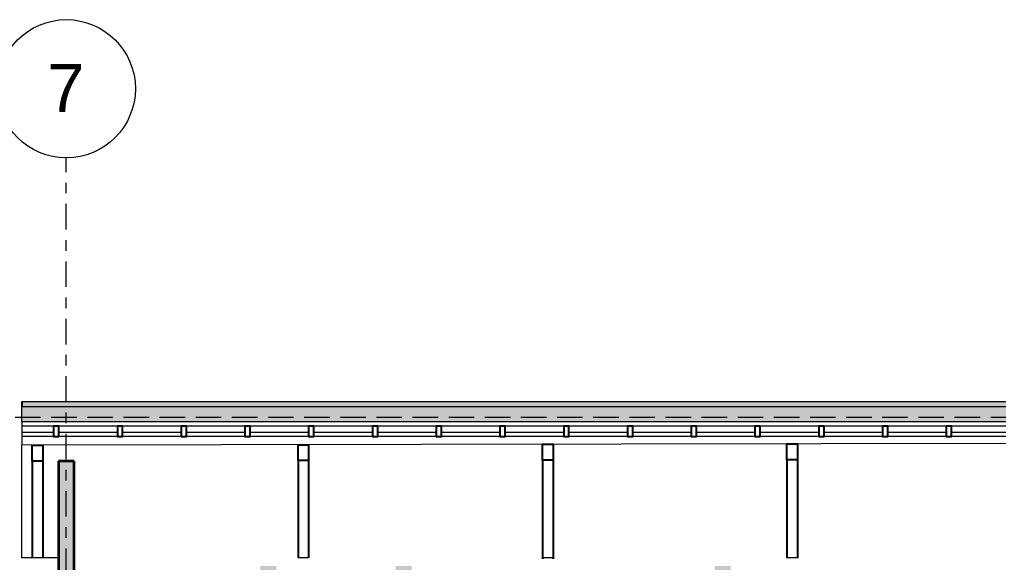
# Model space of a CAD drawing. Header units: millimetres. Extents: x -9559 to 23034, y -7226 to 22400.
# Drawn here: x 148.04 to 157.25, y 54.8 to 59.9 of the extents above; entities that cross this region are included whole.
import ezdxf

# ---------------------------------------------------------------- set-up
doc = ezdxf.new("R2010")
doc.units = ezdxf.units.MM
doc.header["$LTSCALE"] = 0.02
doc.linetypes.add('ACAD_ISO02W100', pattern=[15, 12, -3])
doc.linetypes.add('ACAD_ISO10W100', pattern=[18, 12, -3, 0, -3])
for name, color, linetype, lineweight in [('A-FLOR-LEVL', 251, 'ACAD_ISO02W100', 9), ('A-FLOR-PATT', 8, 'Continuous', 18), ('A-ROOF', 8, 'Continuous', 18), ('AQ-MUROS', 7, 'Continuous', 35), ('ES-CASTILLOS', 11, 'Continuous', 30), ('G-ANNO-TEXT', 250, 'Continuous', 9), ('S-GRID', 253, 'ACAD_ISO10W100', 5), ('S-GRID-IDEN', 253, 'Continuous', 9)]:
    doc.layers.add(name, color=color, linetype=linetype, lineweight=lineweight)
doc.styles.add('Arial_2', font='arial.ttf', dxfattribs={"height": 0.089297})

# ---------------------------------------------------------------- blocks, each defined once
blk = doc.blocks.new('Rejilla - Extremo inicial de rejilla - Círculo-11506-Sección 3')
at = {"layer": 'S-GRID-IDEN'}
blk.add_circle((12.2922, 12.2884), 0.65, dxfattribs=at)

msp = doc.modelspace()

# ---------------------------------------------------------------- hatches: boundary and pattern name
at = {"layer": 'A-FLOR-PATT'}
h = msp.add_hatch(color=256, dxfattribs=at)
h.paths.add_polyline_path([(143.1322, 50.5788), (142.9822, 50.5788), (142.9822, 49.3738), (143.1322, 49.3738)])
h.paths.add_polyline_path([(148.5572, 55.7516), (148.4072, 55.7516), (148.4072, 54.0038), (148.5572, 54.0038), (148.5572, 54.0338)])
h.paths.add_polyline_path([(148.5572, 53.0238), (148.4072, 53.0238), (148.4072, 53.0066), (148.4072, 50.8638), (148.5572, 50.8638)])
h.paths.add_polyline_path([(150.4572, 54.7638), (150.3072, 54.7638), (150.3072, 53.0038), (150.4572, 53.0038), (150.4572, 53.0388)])
h.paths.add_polyline_path([(151.7322, 54.7638), (151.5822, 54.7638), (151.5822, 50.8638), (151.7335, 50.8638)])
h.paths.add_polyline_path([(154.7322, 54.7638), (154.5822, 54.7638), (154.5822, 54.7104), (154.5822, 54.1158), (154.7322, 54.1158)])
h.paths.add_polyline_path([(154.7322, 54.0638), (154.5822, 54.0638), (154.5822, 53.7638), (154.7322, 53.7638)])
h.paths.add_polyline_path([(158.8572, 55.7516), (158.7072, 55.7516), (158.7072, 53.6738), (158.8572, 53.6738)])
h.paths.add_polyline_path([(158.8572, 51.3238), (158.7072, 51.3238), (158.7072, 50.6238), (158.8572, 50.6238)])
h.paths.add_polyline_path([(158.8572, 50.6238), (158.7072, 50.6238), (158.7072, 48.9848), (158.8572, 48.9848)])
h.paths.add_polyline_path([(153.2572, 50.6238), (153.1072, 50.6238), (153.1072, 49.1038), (153.2572, 49.1038), (153.2572, 49.1338)])
h.paths.add_polyline_path([(152.0822, 49.4238), (151.9322, 49.4238), (151.9322, 49.4066), (151.9322, 46.9638), (152.0822, 46.9638)])
h.paths.add_polyline_path([(149.6572, 50.6238), (149.6572, 50.6338), (149.5072, 50.6338), (149.5072, 50.6238), (149.5072, 48.7822), (149.5072, 47.5638), (149.6572, 47.5638), (149.6572, 47.6088), (149.6572, 47.6788)])
h.paths.add_polyline_path([(149.6572, 47.4112), (149.6572, 47.5638), (149.5072, 47.5638), (149.5072, 46.9638), (149.6572, 46.9638)])
at = {"layer": 'G-ANNO-TEXT', "transparency": 33554521}
h = msp.add_hatch(dxfattribs=at)
h.set_pattern_fill('SPANISH2', color=256, scale=0.21, pattern_type=2)
h.set_pattern_definition([(0, (2958.15196, 1571.95282), (0.42, 0.21), [0.0525, -0.3675]), (0, (2958.15196, 1571.97907), (0.42, 0.21), [0.0525, -0.1575]), (0, (2958.36196, 1572.00532), (0.42, 0.21), [0.0525, -0.3675]), (0, (2958.04696, 1571.87407), (0.42, 0.21), [0.02625, -0.21, 0.02625, -0.1575]), (45, (2958.07321, 1571.92657), (0, 0.21), [0.037123107, -0.55684659]), (45, (2958.04696, 1572.00532), (0, 0.21), [0.026523, -0.567446696]), (45, (2958.04696, 1572.03157), (0, 0.21), [0.031815, -0.562154696]), (135, (2958.30946, 1572.03157), (2e-17, 0.21), [0.031815, -0.562154696]), (135, (2958.30946, 1572.00532), (2e-17, 0.21), [0.026523, -0.567446696]), (135, (2958.28321, 1571.92657), (2e-17, 0.21), [0.037123107, -0.55684659]), (26.565051, (2958.09946, 1571.92657), (-1e-11, 0.21), [0.058696785, -0.41087749]), (26.565051, (2958.09946, 1571.95282), (-1e-11, 0.21), [0.058696785, -0.41087749]), (26.565051, (2957.99446, 1571.97907), (-1e-11, 0.21), [0.058696785, -0.41087749]), (26.565051, (2957.99446, 1572.00532), (-1e-11, 0.21), [0.058696785, -0.41087749]), (63.4349488, (2958.04696, 1571.87407), (1e-11, 0.21), [0.058696785, -0.880451766]), (63.4349488, (2958.07321, 1571.87407), (1e-11, 0.21), [0.058696785, -0.880451766]), (116.5650512, (2958.28321, 1571.87407), (-1e-11, 0.21), [0.058696785, -0.880451766]), (116.5650512, (2958.30946, 1571.87407), (-1e-11, 0.21), [0.058696785, -0.880451766]), (153.434949, (2958.25696, 1571.92657), (1e-11, 0.21), [0.058696785, -0.41087749]), (153.434949, (2958.25696, 1571.95282), (1e-11, 0.21), [0.058696785, -0.41087749]), (153.434949, (2958.36196, 1571.97907), (1e-11, 0.21), [0.058696785, -0.41087749]), (153.434949, (2958.36196, 1572.00532), (1e-11, 0.21), [0.058696785, -0.41087749]), (82.87498365, (2958.04696, 1571.874073), (1e-13, 0.21), [0.21163422, -3.174514034]), (97.12501635, (2958.30946, 1571.874073), (-1e-13, 0.21), [0.21163422, -3.174514034])])
h.paths.add_polyline_path([(160.0622, 56.3105), (148.0622, 56.3105), (148.0622, 56.2605), (160.0622, 56.2605)])
h = msp.add_hatch(dxfattribs=at)
h.set_pattern_fill('SPANISH2', color=256, scale=0.21, pattern_type=2)
h.set_pattern_definition([(0, (141.04413, 78.3863), (0.42, 0.21), [0.0525, -0.3675]), (0, (141.04413, 78.41256), (0.42, 0.21), [0.0525, -0.1575]), (0, (141.25413, 78.4388), (0.42, 0.21), [0.0525, -0.3675]), (0, (140.93913, 78.30756), (0.42, 0.21), [0.02625, -0.21, 0.02625, -0.1575]), (45, (140.96538, 78.36006), (0, 0.21), [0.037123, -0.5568466]), (45, (140.93913, 78.43881), (0, 0.21), [0.026523, -0.5674467]), (45, (140.93913, 78.46506), (0, 0.21), [0.031815, -0.5621547]), (135, (141.20163, 78.46506), (2e-17, 0.21), [0.031815, -0.5621547]), (135, (141.20163, 78.43881), (2e-17, 0.21), [0.026523, -0.5674467]), (135, (141.17538, 78.36006), (2e-17, 0.21), [0.037123, -0.5568466]), (26.56505, (140.99163, 78.36006), (-1e-11, 0.21), [0.0586968, -0.4108775]), (26.56505, (140.99163, 78.3863), (-1e-11, 0.21), [0.0586968, -0.4108775]), (26.56505, (140.88663, 78.41256), (-1e-11, 0.21), [0.0586968, -0.4108775]), (26.56505, (140.88663, 78.4388), (-1e-11, 0.21), [0.0586968, -0.4108775]), (63.43495, (140.93913, 78.30756), (1e-11, 0.21), [0.0586968, -0.8804518]), (63.43495, (140.96538, 78.30756), (1e-11, 0.21), [0.0586968, -0.8804518]), (116.56505, (141.17538, 78.30756), (-1e-11, 0.21), [0.0586968, -0.8804518]), (116.56505, (141.20163, 78.30756), (-1e-11, 0.21), [0.0586968, -0.8804518]), (153.43495, (141.14913, 78.36006), (1e-11, 0.21), [0.0586968, -0.4108775]), (153.43495, (141.14913, 78.3863), (1e-11, 0.21), [0.0586968, -0.4108775]), (153.43495, (141.25413, 78.41256), (1e-11, 0.21), [0.0586968, -0.4108775]), (153.43495, (141.25413, 78.4388), (1e-11, 0.21), [0.0586968, -0.4108775]), (82.87498, (140.93913, 78.30756), (1e-13, 0.21), [0.2116342, -3.174514]), (97.12502, (141.20163, 78.30756), (-1e-13, 0.21), [0.2116342, -3.174514])])
h.paths.add_polyline_path([(148.1556, 56.1207), (160.0622, 56.1207), (160.0622, 56.2605), (148.0622, 56.2605), (148.0622, 56.1207)])

# ---------------------------------------------------------------- linework, layer by layer
msp.add_line((148.0622, 56.3105), (148.0622, 56.2605))
at = {"layer": 'A-FLOR-LEVL'}
msp.add_line((138.4804, 56.1638), (162.051, 56.1638), dxfattribs=at)
at = {"layer": 'A-ROOF'}
for p, q in [((160.0622, 56.2605), (148.0622, 56.2605)), ((148.0622, 56.1207), (148.0622, 56.2605)), ((148.0622, 56.1207), (148.0622, 55.9007)), ((160.0622, 56.1207), (148.0622, 56.1207)), ((160.0622, 56.0807), (148.0622, 56.0807)), ((148.3622, 56.0207), (148.0622, 56.0207)), ((148.9622, 56.0207), (148.4122, 56.0207)), ((149.5622, 56.0207), (149.0122, 56.0207)), ((150.1622, 56.0207), (149.6122, 56.0207)), ((150.7622, 56.0207), (150.2122, 56.0207)), ((151.3622, 56.0207), (150.8122, 56.0207)), ((151.9622, 56.0207), (151.4122, 56.0207)), ((152.5622, 56.0207), (152.0122, 56.0207)), ((153.1622, 56.0207), (152.6122, 56.0207)), ((153.7622, 56.0207), (153.2122, 56.0207)), ((154.3622, 56.0207), (153.8122, 56.0207)), ((154.9622, 56.0207), (154.4122, 56.0207)), ((155.5622, 56.0207), (155.0122, 56.0207)), ((156.1622, 56.0207), (155.6122, 56.0207)), ((156.7622, 56.0207), (156.2122, 56.0207)), ((157.3622, 56.0207), (156.8122, 56.0207)), ((160.0622, 55.9807), (148.0622, 55.9807)), ((160.0622, 55.9207), (148.0622, 55.9007)), ((148.0622, 54.8405), (148.0622, 55.9007)), ((148.4072, 54.8405), (148.0622, 54.8405)), ((150.7623, 54.8405), (150.6623, 54.8405)), ((153.0623, 54.8405), (152.9623, 54.8405)), ((155.3623, 54.8405), (155.2623, 54.8405))]:
    msp.add_line(p, q, dxfattribs=at)
at = {"layer": 'AQ-MUROS'}
for p, q in [((148.4072, 55.7516), (148.4072, 53.9638)), ((148.5572, 55.7516), (148.4072, 55.7516)), ((148.5572, 53.9638), (148.5572, 55.7516))]:
    msp.add_line(p, q, dxfattribs=at)
at = {"layer": 'ES-CASTILLOS', "lineweight": 25}
for p, q in [((148.1622, 55.7669), (148.1622, 54.8405)), ((148.2622, 55.7669), (148.2622, 54.8405)), ((150.6623, 55.7669), (150.6623, 54.8405)), ((150.7623, 55.7669), (150.7623, 54.8405)), ((152.9623, 55.7592), (152.9623, 54.8329)), ((153.0623, 55.7592), (153.0623, 54.8329)), ((155.2623, 55.7631), (155.2623, 54.8367)), ((155.3623, 55.7631), (155.3623, 54.8367))]:
    msp.add_line(p, q, dxfattribs=at)
for points in [[(148.3622, 56.0807), (148.3622, 55.9807), (148.4122, 55.9807), (148.4122, 56.0807)], [(148.9622, 56.0807), (148.9622, 55.9807), (149.0122, 55.9807), (149.0122, 56.0807)], [(149.5622, 56.0807), (149.5622, 55.9807), (149.6122, 55.9807), (149.6122, 56.0807)], [(150.1622, 56.0807), (150.1622, 55.9807), (150.2122, 55.9807), (150.2122, 56.0807)], [(150.7622, 56.0807), (150.7622, 55.9807), (150.8122, 55.9807), (150.8122, 56.0807)], [(151.3622, 56.0807), (151.3622, 55.9807), (151.4122, 55.9807), (151.4122, 56.0807)], [(151.9622, 56.0807), (151.9622, 55.9807), (152.0122, 55.9807), (152.0122, 56.0807)], [(152.5622, 56.0807), (152.5622, 55.9807), (152.6122, 55.9807), (152.6122, 56.0807)], [(153.1622, 56.0807), (153.1622, 55.9807), (153.2122, 55.9807), (153.2122, 56.0807)], [(153.7622, 56.0807), (153.7622, 55.9807), (153.8122, 55.9807), (153.8122, 56.0807)], [(154.3622, 56.0807), (154.3622, 55.9807), (154.4122, 55.9807), (154.4122, 56.0807)], [(154.9622, 56.0807), (154.9622, 55.9807), (155.0122, 55.9807), (155.0122, 56.0807)], [(155.5622, 56.0807), (155.5622, 55.9807), (155.6122, 55.9807), (155.6122, 56.0807)], [(156.1622, 56.0807), (156.1622, 55.9807), (156.2122, 55.9807), (156.2122, 56.0807)], [(156.7622, 56.0807), (156.7622, 55.9807), (156.8122, 55.9807), (156.8122, 56.0807)], [(155.2623, 55.7631), (155.2623, 55.9131), (155.3623, 55.9131), (155.3623, 55.7631)], [(148.1622, 55.7516), (148.1622, 55.9016), (148.2622, 55.9016), (148.2622, 55.7516)], [(150.6623, 55.7554), (150.6623, 55.9054), (150.7623, 55.9054), (150.7623, 55.7554)], [(152.9623, 55.7592), (152.9623, 55.9092), (153.0623, 55.9092), (153.0623, 55.7592)]]:
    msp.add_lwpolyline(points, close=True, dxfattribs=at)
at = {"layer": 'G-ANNO-TEXT', "transparency": 33554521}
msp.add_line((148.0622, 56.3105), (160.0622, 56.3105), dxfattribs=at)
at = {"layer": 'S-GRID'}
msp.add_line((148.4822, 46.5888), (148.4822, 58.6022), dxfattribs=at)

# ---------------------------------------------------------------- block references
at = {"layer": 'S-GRID-IDEN'}
msp.add_blockref('Rejilla - Extremo inicial de rejilla - Círculo-11506-Sección 3', (136.1901, 46.9638), dxfattribs=at)

# ---------------------------------------------------------------- next in the draw order: texts
at = {"layer": 'S-GRID-IDEN', "insert": (148.3036, 59.4848), "char_height": 0.45, "width": 0.424894, "attachment_point": 1, "style": 'Arial_2', "bg_fill": 3, "box_fill_scale": 1.25, "bg_fill_color": 256, "bg_fill_true_color": 13158600, "bg_fill_transparency": 0}
msp.add_mtext('7', dxfattribs=at)

doc.saveas('drawing.dxf')
